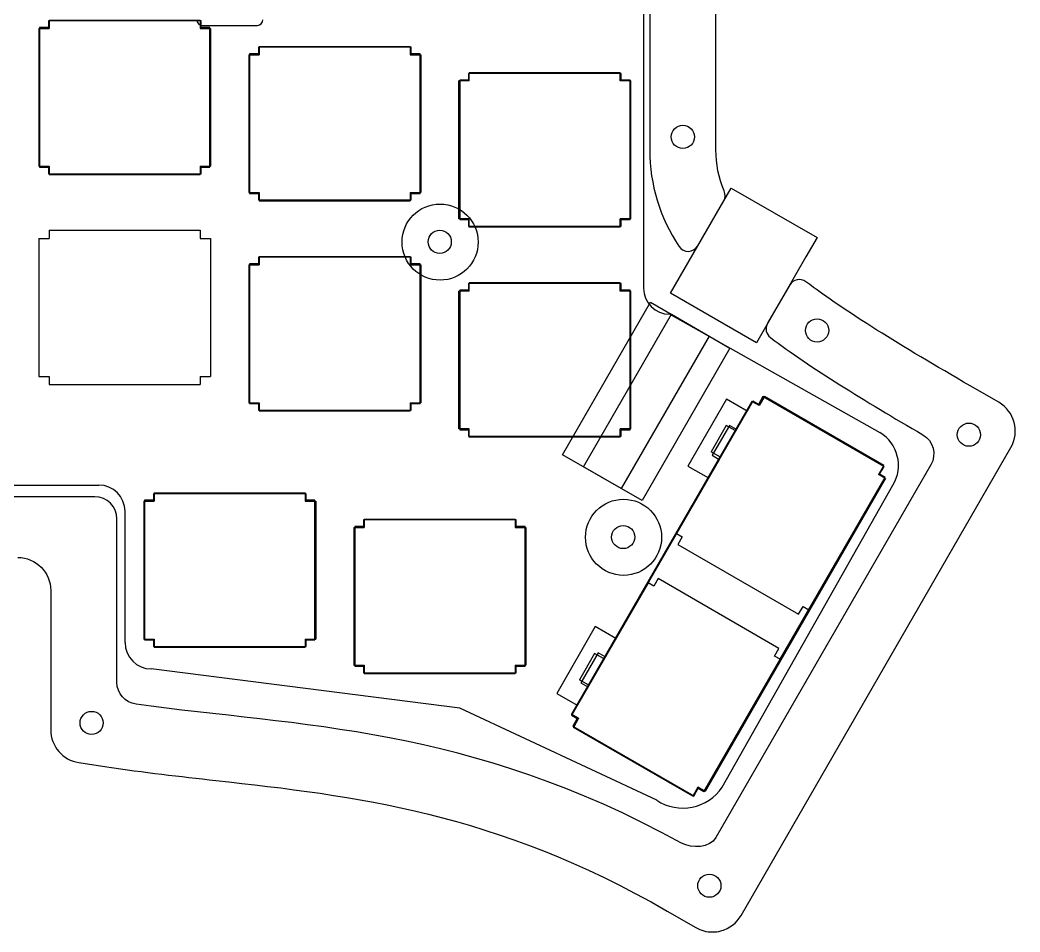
# Model space of a CAD drawing. Extents: x 39 to 193, y 68 to 203.
# Drawn here: x 102 to 192.7, y 68.3 to 150.9 of the extents above; entities that cross this region are included whole.
import ezdxf

# ---------------------------------------------------------------- set-up
doc = ezdxf.new("R2010")
doc.units = 0
doc.layers.add('iris-plate-design-rev2-and-rev3', color=7, linetype='CONTINUOUS')

msp = doc.modelspace()

# ---------------------------------------------------------------- linework, layer by layer
at = {"layer": 'iris-plate-design-rev2-and-rev3', "color": 4}
for p, q in [((165.101478, 139.1721), (165.101478, 188.583565)), ((159.101433, 185.593068), (159.101433, 139.1721)), ((104.562343, 150.864178), (104.562343, 150.264103)), ((118.412398, 150.864178), (104.562343, 150.864178)), ((104.562343, 150.864178), (104.562343, 150.264103)), ((118.412398, 150.864178), (104.562343, 150.864178)), ((104.562343, 150.864178), (104.562343, 150.264103)), ((118.412398, 150.864178), (104.562343, 150.864178)), ((104.562343, 150.864178), (104.562343, 150.264103)), ((118.412398, 150.864178), (104.562343, 150.864178)), ((118.412398, 150.264103), (118.412398, 150.864178)), ((118.412398, 150.264103), (118.412398, 150.864178)), ((118.412398, 150.264103), (118.412398, 150.864178)), ((118.412398, 150.264103), (118.412398, 150.864178)), ((104.562343, 150.264103), (103.762243, 150.264103)), ((103.762243, 150.264103), (103.762243, 137.614198)), ((104.562343, 150.264103), (103.762243, 150.264103)), ((103.762243, 150.264103), (103.762243, 137.614198)), ((104.562343, 150.264103), (103.762243, 150.264103)), ((103.762243, 150.264103), (103.762243, 137.614198)), ((104.562343, 150.264103), (103.762243, 150.264103)), ((103.762243, 150.264103), (103.762243, 137.614198)), ((119.212498, 150.264103), (118.412398, 150.264103)), ((119.212498, 150.264103), (118.412398, 150.264103)), ((119.212498, 150.264103), (118.412398, 150.264103)), ((119.212498, 150.264103), (118.412398, 150.264103)), ((119.212498, 137.614198), (119.212498, 150.264103)), ((119.212498, 137.614198), (119.212498, 150.264103)), ((119.212498, 137.614198), (119.212498, 150.264103)), ((119.212498, 137.614198), (119.212498, 150.264103)), ((123.612342, 147.8831), (122.812242, 147.8831)), ((122.812242, 147.8831), (122.812242, 135.233195)), ((123.612342, 147.8831), (122.812242, 147.8831)), ((122.812242, 147.8831), (122.812242, 135.233195)), ((123.612342, 147.8831), (122.812242, 147.8831)), ((122.812242, 147.8831), (122.812242, 135.233195)), ((123.612342, 148.483175), (123.612342, 147.8831)), ((137.462398, 148.483175), (123.612342, 148.483175)), ((123.612342, 148.483175), (123.612342, 147.8831)), ((137.462398, 148.483175), (123.612342, 148.483175)), ((123.612342, 148.483175), (123.612342, 147.8831)), ((137.462398, 148.483175), (123.612342, 148.483175)), ((137.462398, 147.8831), (137.462398, 148.483175)), ((137.462398, 147.8831), (137.462398, 148.483175)), ((137.462398, 147.8831), (137.462398, 148.483175)), ((138.262498, 147.8831), (137.462398, 147.8831)), ((138.262498, 147.8831), (137.462398, 147.8831)), ((138.262498, 147.8831), (137.462398, 147.8831)), ((138.262498, 135.233195), (138.262498, 147.8831)), ((138.262498, 135.233195), (138.262498, 147.8831)), ((138.262498, 135.233195), (138.262498, 147.8831)), ((142.662342, 146.102172), (142.662342, 145.502097)), ((156.512397, 146.102172), (142.662342, 146.102172)), ((142.662342, 146.102172), (142.662342, 145.502097)), ((156.512397, 146.102172), (142.662342, 146.102172)), ((142.662342, 146.102172), (142.662342, 145.502097)), ((156.512397, 146.102172), (142.662342, 146.102172)), ((142.662342, 146.102172), (142.662342, 145.502097)), ((156.512397, 146.102172), (142.662342, 146.102172)), ((156.512397, 145.502097), (156.512397, 146.102172)), ((156.512397, 145.502097), (156.512397, 146.102172)), ((156.512397, 145.502097), (156.512397, 146.102172)), ((156.512397, 145.502097), (156.512397, 146.102172)), ((142.662342, 145.502097), (141.862242, 145.502097)), ((141.862242, 145.502097), (141.862242, 132.852192)), ((142.662342, 145.502097), (141.862242, 145.502097)), ((141.862242, 145.502097), (141.862242, 132.852192)), ((142.662342, 145.502097), (141.862242, 145.502097)), ((141.862242, 145.502097), (141.862242, 132.852192)), ((142.662342, 145.502097), (141.862242, 145.502097)), ((141.862242, 145.502097), (141.862242, 132.852192)), ((157.312497, 145.502097), (156.512397, 145.502097)), ((157.312497, 145.502097), (156.512397, 145.502097)), ((157.312497, 145.502097), (156.512397, 145.502097)), ((157.312497, 145.502097), (156.512397, 145.502097)), ((157.312497, 132.852192), (157.312497, 145.502097)), ((157.312497, 132.852192), (157.312497, 145.502097)), ((157.312497, 132.852192), (157.312497, 145.502097)), ((157.312497, 132.852192), (157.312497, 145.502097)), ((103.762243, 137.614198), (104.562343, 137.614198)), ((103.762243, 137.614198), (104.562343, 137.614198)), ((103.762243, 137.614198), (104.562343, 137.614198)), ((103.762243, 137.614198), (104.562343, 137.614198)), ((104.562343, 137.614198), (104.562343, 137.014123)), ((104.562343, 137.614198), (104.562343, 137.014123)), ((104.562343, 137.614198), (104.562343, 137.014123)), ((104.562343, 137.614198), (104.562343, 137.014123)), ((104.562343, 137.014123), (118.412398, 137.014123)), ((104.562343, 137.014123), (118.412398, 137.014123)), ((104.562343, 137.014123), (118.412398, 137.014123)), ((104.562343, 137.014123), (118.412398, 137.014123)), ((118.412398, 137.014123), (118.412398, 137.614198)), ((118.412398, 137.614198), (119.212498, 137.614198)), ((118.412398, 137.014123), (118.412398, 137.614198)), ((118.412398, 137.614198), (119.212498, 137.614198)), ((118.412398, 137.014123), (118.412398, 137.614198)), ((118.412398, 137.614198), (119.212498, 137.614198)), ((118.412398, 137.014123), (118.412398, 137.614198)), ((118.412398, 137.614198), (119.212498, 137.614198)), ((122.812242, 135.233195), (123.612342, 135.233195)), ((122.812242, 135.233195), (123.612342, 135.233195)), ((122.812242, 135.233195), (123.612342, 135.233195)), ((123.612342, 135.233195), (123.612342, 134.63312)), ((123.612342, 135.233195), (123.612342, 134.63312)), ((123.612342, 135.233195), (123.612342, 134.63312)), ((137.462398, 134.63312), (137.462398, 135.233195)), ((137.462398, 135.233195), (138.262498, 135.233195)), ((137.462398, 134.63312), (137.462398, 135.233195)), ((137.462398, 135.233195), (138.262498, 135.233195)), ((137.462398, 134.63312), (137.462398, 135.233195)), ((137.462398, 135.233195), (138.262498, 135.233195)), ((123.612342, 134.63312), (137.462398, 134.63312)), ((123.612342, 134.63312), (137.462398, 134.63312)), ((123.612342, 134.63312), (137.462398, 134.63312)), ((165.47648, 133.984856), (165.810914, 134.564117)), ((163.449419, 130.474364), (165.47648, 133.984856)), ((141.862242, 132.852192), (142.662342, 132.852192)), ((141.862242, 132.852192), (142.662342, 132.852192)), ((141.862242, 132.852192), (142.662342, 132.852192)), ((141.862242, 132.852192), (142.662342, 132.852192)), ((142.662342, 132.852192), (142.662342, 132.252117)), ((142.662342, 132.852192), (142.662342, 132.252117)), ((142.662342, 132.852192), (142.662342, 132.252117)), ((142.662342, 132.852192), (142.662342, 132.252117)), ((156.512397, 132.252117), (156.512397, 132.852192)), ((156.512397, 132.852192), (157.312497, 132.852192)), ((156.512397, 132.252117), (156.512397, 132.852192)), ((156.512397, 132.852192), (157.312497, 132.852192)), ((156.512397, 132.252117), (156.512397, 132.852192)), ((156.512397, 132.852192), (157.312497, 132.852192)), ((156.512397, 132.252117), (156.512397, 132.852192)), ((156.512397, 132.852192), (157.312497, 132.852192)), ((142.662342, 132.252117), (156.512397, 132.252117)), ((142.662342, 132.252117), (156.512397, 132.252117)), ((142.662342, 132.252117), (156.512397, 132.252117)), ((142.662342, 132.252117), (156.512397, 132.252117)), ((142.662342, 127.052173), (142.662342, 126.452098)), ((156.512397, 127.052173), (142.662342, 127.052173)), ((142.662342, 127.052173), (142.662342, 126.452098)), ((156.512397, 127.052173), (142.662342, 127.052173)), ((142.662342, 127.052173), (142.662342, 126.452098)), ((156.512397, 127.052173), (142.662342, 127.052173)), ((142.662342, 127.052173), (142.662342, 126.452098)), ((156.512397, 127.052173), (142.662342, 127.052173)), ((156.512397, 126.452098), (156.512397, 127.052173)), ((156.512397, 126.452098), (156.512397, 127.052173)), ((156.512397, 126.452098), (156.512397, 127.052173)), ((156.512397, 126.452098), (156.512397, 127.052173)), ((142.662342, 126.452098), (141.862242, 126.452098)), ((141.862242, 126.452098), (141.862242, 113.802192)), ((142.662342, 126.452098), (141.862242, 126.452098)), ((141.862242, 126.452098), (141.862242, 113.802192)), ((142.662342, 126.452098), (141.862242, 126.452098)), ((141.862242, 126.452098), (141.862242, 113.802192)), ((142.662342, 126.452098), (141.862242, 126.452098)), ((141.862242, 126.452098), (141.862242, 113.802192)), ((157.312497, 126.452098), (156.512397, 126.452098)), ((157.312497, 126.452098), (156.512397, 126.452098)), ((157.312497, 126.452098), (156.512397, 126.452098)), ((157.312497, 126.452098), (156.512397, 126.452098)), ((157.312497, 113.802192), (157.312497, 126.452098)), ((157.312497, 113.802192), (157.312497, 126.452098)), ((157.312497, 113.802192), (157.312497, 126.452098)), ((157.312497, 113.802192), (157.312497, 126.452098)), ((171.792684, 126.924714), (169.785379, 123.447736)), ((190.754842, 116.285642), (188.158045, 117.784948)), ((168.455724, 116.394051), (161.530696, 104.399607)), ((166.0683, 116.562714), (162.568392, 110.500581)), ((167.922147, 115.492386), (166.0683, 116.562714)), ((168.443553, 116.395144), (167.922147, 115.492386)), ((168.453078, 116.3895), (168.443553, 116.395144)), ((168.455547, 116.394086), (168.453078, 116.3895)), ((168.965311, 116.099869), (168.455547, 116.394086)), ((168.975365, 116.09419), (168.455724, 116.394051)), ((169.368536, 116.798017), (168.965311, 116.099869)), ((169.375415, 116.787045), (168.975365, 116.09419)), ((180.336397, 110.465656), (169.368536, 116.798017)), ((180.330576, 110.46174), (169.375415, 116.787045)), ((190.754842, 116.285642), (190.754842, 116.285642)), ((141.862242, 113.802192), (142.662342, 113.802192)), ((141.862242, 113.802192), (142.662342, 113.802192)), ((141.862242, 113.802192), (142.662342, 113.802192)), ((141.862242, 113.802192), (142.662342, 113.802192)), ((142.662342, 113.802192), (142.662342, 113.202117)), ((142.662342, 113.802192), (142.662342, 113.202117)), ((142.662342, 113.802192), (142.662342, 113.202117)), ((142.662342, 113.802192), (142.662342, 113.202117)), ((156.512397, 113.202117), (156.512397, 113.802192)), ((156.512397, 113.802192), (157.312497, 113.802192)), ((156.512397, 113.202117), (156.512397, 113.802192)), ((156.512397, 113.802192), (157.312497, 113.802192)), ((156.512397, 113.202117), (156.512397, 113.802192)), ((156.512397, 113.802192), (157.312497, 113.802192)), ((156.512397, 113.202117), (156.512397, 113.802192)), ((156.512397, 113.802192), (157.312497, 113.802192)), ((142.662342, 113.202117), (156.512397, 113.202117)), ((142.662342, 113.202117), (156.512397, 113.202117)), ((142.662342, 113.202117), (156.512397, 113.202117)), ((142.662342, 113.202117), (156.512397, 113.202117)), ((167.382256, 69.760604), (191.853745, 112.188834)), ((162.568392, 110.500581), (164.422239, 109.430253)), ((184.594636, 110.610859), (165.104018, 76.818629)), ((179.930526, 109.768884), (180.330576, 110.46174)), ((180.450168, 109.469023), (179.930526, 109.768884)), ((179.933525, 109.767508), (180.336397, 110.465656)), ((180.449992, 109.469058), (179.933525, 109.767508)), ((164.422239, 109.430253), (156.019073, 94.875348)), ((170.935575, 92.9834), (180.449992, 109.463061)), ((173.52514, 97.474579), (180.450168, 109.469023)), ((180.447522, 109.464472), (180.449992, 109.469058)), ((180.449992, 109.463061), (180.447522, 109.464472)), ((114.087343, 108.002173), (114.087343, 107.402098)), ((127.937398, 108.002173), (114.087343, 108.002173)), ((114.087343, 108.002173), (114.087343, 107.402098)), ((127.937398, 108.002173), (114.087343, 108.002173)), ((114.087343, 108.002173), (114.087343, 107.402098)), ((127.937398, 108.002173), (114.087343, 108.002173)), ((114.087343, 108.002173), (114.087343, 107.402098)), ((127.937398, 108.002173), (114.087343, 108.002173)), ((127.937398, 107.402098), (127.937398, 108.002173)), ((127.937398, 107.402098), (127.937398, 108.002173)), ((127.937398, 107.402098), (127.937398, 108.002173)), ((127.937398, 107.402098), (127.937398, 108.002173)), ((108.774933, 107.715965), (46.797876, 107.715965)), ((114.087343, 107.402098), (113.287243, 107.402098)), ((113.287243, 107.402098), (113.287243, 94.752193)), ((114.087343, 107.402098), (113.287243, 107.402098)), ((113.287243, 107.402098), (113.287243, 94.752193)), ((114.087343, 107.402098), (113.287243, 107.402098)), ((113.287243, 107.402098), (113.287243, 94.752193)), ((114.087343, 107.402098), (113.287243, 107.402098)), ((113.287243, 107.402098), (113.287243, 94.752193)), ((128.737498, 107.402098), (127.937398, 107.402098)), ((128.737498, 107.402098), (127.937398, 107.402098)), ((128.737498, 107.402098), (127.937398, 107.402098)), ((128.737498, 107.402098), (127.937398, 107.402098)), ((128.737498, 94.752193), (128.737498, 107.402098)), ((128.737498, 94.752193), (128.737498, 107.402098)), ((128.737498, 94.752193), (128.737498, 107.402098)), ((128.737498, 94.752193), (128.737498, 107.402098)), ((110.770949, 90.897637), (110.770949, 105.719948)), ((133.137342, 105.62117), (133.137342, 105.021095)), ((146.987397, 105.62117), (133.137342, 105.62117)), ((133.137342, 105.62117), (133.137342, 105.021095)), ((146.987397, 105.62117), (133.137342, 105.62117)), ((133.137342, 105.62117), (133.137342, 105.021095)), ((146.987397, 105.62117), (133.137342, 105.62117)), ((133.137342, 105.62117), (133.137342, 105.021095)), ((146.987397, 105.62117), (133.137342, 105.62117)), ((146.987397, 105.021095), (146.987397, 105.62117)), ((146.987397, 105.021095), (146.987397, 105.62117)), ((146.987397, 105.021095), (146.987397, 105.62117)), ((146.987397, 105.021095), (146.987397, 105.62117)), ((133.137342, 105.021095), (132.337242, 105.021095)), ((132.337242, 105.021095), (132.337242, 92.37119)), ((133.137342, 105.021095), (132.337242, 105.021095)), ((132.337242, 105.021095), (132.337242, 92.37119)), ((133.137342, 105.021095), (132.337242, 105.021095)), ((132.337242, 105.021095), (132.337242, 92.37119)), ((133.137342, 105.021095), (132.337242, 105.021095)), ((132.337242, 105.021095), (132.337242, 92.37119)), ((147.787497, 105.021095), (146.987397, 105.021095)), ((147.787497, 105.021095), (146.987397, 105.021095)), ((147.787497, 105.021095), (146.987397, 105.021095)), ((147.787497, 105.021095), (146.987397, 105.021095)), ((147.787497, 92.37119), (147.787497, 105.021095)), ((147.787497, 92.37119), (147.787497, 105.021095)), ((147.787497, 92.37119), (147.787497, 105.021095)), ((147.787497, 92.37119), (147.787497, 105.021095)), ((161.530696, 104.399607), (162.050338, 104.099745)), ((162.050338, 104.099745), (161.650288, 103.40689)), ((161.650288, 103.40689), (172.605449, 97.081937)), ((158.941519, 99.908358), (152.016491, 87.913913)), ((159.461161, 99.608496), (158.941519, 99.908358)), ((159.861211, 100.301352), (159.461161, 99.608496)), ((170.816372, 93.976047), (159.861211, 100.301352)), ((104.770905, 99.217195), (104.770905, 86.58634)), ((172.605449, 97.081937), (173.005499, 97.77444)), ((173.005499, 97.77444), (173.52514, 97.474579)), ((154.162051, 95.947439), (150.662142, 89.885306)), ((156.019073, 94.875348), (154.162051, 95.947439)), ((113.287243, 94.752193), (114.087343, 94.752193)), ((113.287243, 94.752193), (114.087343, 94.752193)), ((113.287243, 94.752193), (114.087343, 94.752193)), ((113.287243, 94.752193), (114.087343, 94.752193)), ((114.087343, 94.752193), (114.087343, 94.152118)), ((114.087343, 94.752193), (114.087343, 94.152118)), ((114.087343, 94.752193), (114.087343, 94.152118)), ((114.087343, 94.752193), (114.087343, 94.152118)), ((127.937398, 94.152118), (127.937398, 94.752193)), ((127.937398, 94.752193), (128.737498, 94.752193)), ((127.937398, 94.152118), (127.937398, 94.752193)), ((127.937398, 94.752193), (128.737498, 94.752193)), ((127.937398, 94.152118), (127.937398, 94.752193)), ((127.937398, 94.752193), (128.737498, 94.752193)), ((127.937398, 94.152118), (127.937398, 94.752193)), ((127.937398, 94.752193), (128.737498, 94.752193)), ((114.087343, 94.152118), (127.937398, 94.152118)), ((114.087343, 94.152118), (127.937398, 94.152118)), ((114.087343, 94.152118), (127.937398, 94.152118)), ((114.087343, 94.152118), (127.937398, 94.152118)), ((170.416322, 93.283191), (170.816372, 93.976047)), ((164.0109, 80.988956), (170.935928, 92.9834)), ((164.010936, 80.988886), (170.935963, 92.98333)), ((170.935963, 92.98333), (170.416322, 93.283191)), ((170.935928, 92.9834), (170.935575, 92.9834)), ((132.337242, 92.37119), (133.137342, 92.37119)), ((132.337242, 92.37119), (133.137342, 92.37119)), ((132.337242, 92.37119), (133.137342, 92.37119)), ((132.337242, 92.37119), (133.137342, 92.37119)), ((133.137342, 92.37119), (133.137342, 91.771115)), ((133.137342, 92.37119), (133.137342, 91.771115)), ((133.137342, 92.37119), (133.137342, 91.771115)), ((133.137342, 92.37119), (133.137342, 91.771115)), ((133.137342, 91.771115), (146.987397, 91.771115)), ((133.137342, 91.771115), (146.987397, 91.771115)), ((133.137342, 91.771115), (146.987397, 91.771115)), ((133.137342, 91.771115), (146.987397, 91.771115)), ((146.987397, 91.771115), (146.987397, 92.37119)), ((146.987397, 92.37119), (147.787497, 92.37119)), ((146.987397, 91.771115), (146.987397, 92.37119)), ((146.987397, 92.37119), (147.787497, 92.37119)), ((146.987397, 91.771115), (146.987397, 92.37119)), ((146.987397, 92.37119), (147.787497, 92.37119)), ((146.987397, 91.771115), (146.987397, 92.37119)), ((146.987397, 92.37119), (147.787497, 92.37119)), ((150.662142, 89.885306), (152.519165, 88.813214)), ((152.519165, 88.813214), (152.004109, 87.921039)), ((152.004109, 87.921039), (152.363942, 87.713253)), ((152.016491, 87.913913), (152.536133, 87.614052)), ((152.523398, 87.621178), (152.117703, 86.918445)), ((152.536133, 87.614052), (152.136083, 86.921197)), ((152.363942, 87.713253), (152.523398, 87.621178)), ((152.117703, 86.918445), (163.085564, 80.586084)), ((152.136083, 86.921197), (163.091244, 80.596244)), ((107.32043, 83.620537), (109.871366, 83.233187)), ((163.085564, 80.586084), (163.491259, 81.288817)), ((163.091244, 80.596244), (163.491294, 81.288747)), ((163.491259, 81.288817), (164.010548, 80.988956)), ((163.491294, 81.288747), (164.010936, 80.988886)), ((164.010548, 80.988956), (164.0109, 80.988956)), ((160.685123, 70.16136), (163.284037, 68.661349))]:
    msp.add_line(p, q, dxfattribs=at)
at = {"layer": 'iris-plate-design-rev2-and-rev3', "color": 7}
for p, q in [((158.536918, 183.797077), (158.536918, 126.647078)), ((104.627395, 150.93357), (104.627395, 150.18427)), ((104.627395, 150.93357), (118.325756, 150.93357)), ((118.325615, 150.93357), (118.325615, 150.18427)), ((103.677435, 150.18427), (104.627466, 150.18427)), ((103.677435, 150.18427), (103.677435, 137.685)), ((118.325615, 150.18427), (119.275645, 150.18427)), ((119.275575, 150.18427), (119.275575, 137.685)), ((123.677395, 148.55359), (123.677395, 147.80429)), ((123.677395, 148.55359), (137.375755, 148.55359)), ((137.375614, 148.55359), (137.375614, 147.80429)), ((122.727435, 147.80429), (123.677465, 147.80429)), ((122.727435, 147.80429), (122.727435, 135.302551)), ((137.375614, 147.80429), (138.325645, 147.80429)), ((138.325574, 147.80429), (138.325574, 135.302551)), ((156.425614, 146.17107), (142.727253, 146.17107)), ((142.727394, 145.42177), (142.727394, 146.17107)), ((156.425614, 145.42177), (156.425614, 146.17107)), ((142.727394, 145.42177), (141.777364, 145.42177)), ((141.777434, 132.92243), (141.777434, 145.421699)), ((157.375574, 145.42177), (156.425543, 145.42177)), ((157.375574, 132.92243), (157.375574, 145.421699)), ((103.677435, 137.68493), (104.627466, 137.68493)), ((104.627395, 137.68493), (104.627395, 136.93563)), ((118.325615, 137.68493), (118.325615, 136.93563)), ((118.325615, 137.68493), (119.275645, 137.68493)), ((104.627395, 136.93563), (118.325756, 136.93563)), ((122.727435, 135.30241), (123.677465, 135.30241)), ((123.677395, 135.30241), (123.677395, 134.55311)), ((137.375614, 135.30241), (137.375614, 134.55311)), ((137.375614, 135.30241), (138.325645, 135.30241)), ((123.677395, 134.55311), (137.375755, 134.55311)), ((142.727394, 132.92243), (141.777364, 132.92243)), ((142.727394, 132.17313), (142.727394, 132.92243)), ((157.375574, 132.92243), (156.425543, 132.92243)), ((156.425614, 132.17313), (156.425614, 132.92243)), ((104.627395, 131.88357), (104.627395, 131.13427)), ((104.627395, 131.88357), (118.325756, 131.88357)), ((118.325615, 131.88357), (118.325615, 131.13427)), ((156.425614, 132.17313), (142.727253, 132.17313)), ((103.677435, 131.13427), (104.627466, 131.13427)), ((103.677435, 131.13427), (103.677435, 118.635001)), ((118.325615, 131.13427), (119.275645, 131.13427)), ((119.275575, 131.13427), (119.275575, 118.635001)), ((123.677395, 129.50359), (123.677395, 128.75429)), ((123.677395, 129.50359), (137.375755, 129.50359)), ((137.375614, 129.50359), (137.375614, 128.75429)), ((122.727435, 128.75429), (123.677465, 128.75429)), ((122.727435, 128.75429), (122.727435, 116.252552)), ((137.375614, 128.75429), (138.325645, 128.75429)), ((138.325574, 128.75429), (138.325574, 116.252552)), ((156.425614, 127.12107), (142.727253, 127.12107)), ((142.727394, 126.37177), (142.727394, 127.12107)), ((156.425614, 126.37177), (156.425614, 127.12107)), ((142.727394, 126.37177), (141.777364, 126.37177)), ((141.777434, 113.87243), (141.777434, 126.3717)), ((157.375574, 126.37177), (156.425543, 126.37177)), ((157.375574, 113.87243), (157.375574, 126.3717)), ((160.919438, 124.264593), (179.969438, 113.548263)), ((103.677435, 118.63493), (104.627466, 118.63493)), ((104.627395, 118.63493), (104.627395, 117.88563)), ((118.325615, 118.63493), (118.325615, 117.88563)), ((118.325615, 118.63493), (119.275645, 118.63493)), ((104.627395, 117.88563), (118.325756, 117.88563)), ((122.727435, 116.25241), (123.677465, 116.25241)), ((123.677395, 116.25241), (123.677395, 115.50311)), ((137.375614, 116.25241), (137.375614, 115.50311)), ((137.375614, 116.25241), (138.325645, 116.25241)), ((168.371234, 116.37179), (151.995995, 88.010222)), ((169.021474, 115.99587), (168.371304, 116.371932)), ((169.496454, 116.81883), (169.021615, 115.9958)), ((180.319393, 110.570431), (169.496524, 116.81883)), ((123.677395, 115.50311), (137.375755, 115.50311)), ((142.727394, 113.87243), (141.777364, 113.87243)), ((142.727394, 113.123131), (142.727394, 113.87243)), ((157.375574, 113.87243), (156.425543, 113.87243)), ((156.425614, 113.123131), (156.425614, 113.87243)), ((166.039514, 114.17723), (164.667914, 111.802331)), ((166.831994, 113.72003), (166.039655, 114.17723)), ((156.425614, 113.123131), (142.727253, 113.123131)), ((165.460394, 111.345131), (164.668055, 111.802331)), ((180.494653, 109.371551), (179.844484, 109.747612)), ((180.319393, 110.570431), (179.844554, 109.7474)), ((180.494653, 109.371551), (164.119415, 81.009982)), ((48.405061, 108.785834), (109.126229, 108.785834)), ((114.152395, 108.071071), (114.152395, 107.321771)), ((114.152395, 108.071071), (127.850756, 108.071071)), ((127.850615, 108.071071), (127.850615, 107.321771)), ((165.681938, 81.402094), (181.158299, 108.785763)), ((113.202435, 107.321771), (114.152465, 107.321771)), ((113.202435, 107.321771), (113.202435, 94.822502)), ((127.850615, 107.321771), (128.800645, 107.321771)), ((128.800575, 107.321771), (128.800575, 94.822502)), ((111.506279, 94.498334), (111.506279, 106.405995)), ((133.202394, 105.691091), (133.202394, 104.941791)), ((133.202394, 105.691091), (146.900755, 105.691091)), ((146.900614, 105.691091), (146.900614, 104.941791)), ((132.252434, 104.941791), (133.202465, 104.941791)), ((132.252434, 104.941791), (132.252434, 92.440052)), ((146.900614, 104.941791), (147.850645, 104.941791)), ((147.850574, 104.941791), (147.850574, 92.440052)), ((113.202435, 94.822431), (114.152465, 94.822431)), ((114.152395, 94.822431), (114.152395, 94.073131)), ((127.850615, 94.822431), (127.850615, 94.073131)), ((127.850615, 94.822431), (128.800645, 94.822431)), ((114.152395, 94.073131), (127.850756, 94.073131)), ((154.101514, 93.501631), (152.729914, 91.126731)), ((154.893994, 93.044431), (154.101655, 93.501631)), ((141.869439, 88.547114), (113.88887, 92.118284)), ((132.252434, 92.439911), (133.202465, 92.439911)), ((133.202394, 92.439911), (133.202394, 91.690611)), ((133.202394, 91.690611), (146.900755, 91.690611)), ((146.900614, 92.439911), (146.900614, 91.690611)), ((146.900614, 92.439911), (147.850645, 92.439911)), ((153.522394, 90.669531), (152.730055, 91.126731)), ((159.728178, 80.210834), (141.869509, 88.546973)), ((152.646094, 87.634231), (151.995925, 88.010292)), ((152.646094, 87.634231), (152.171255, 86.811201)), ((162.996594, 80.562871), (152.171255, 86.811271)), ((163.471574, 81.385831), (162.996735, 80.562801)), ((164.119274, 81.009911), (163.471574, 81.385972)), ((165.682291, 81.40093), (165.682291, 81.40093))]:
    msp.add_line(p, q, dxfattribs=at)
at = {"layer": 'iris-plate-design-rev2-and-rev3', "color": 3}
for p, q in [((158.536918, 183.797077), (158.536918, 126.647078)), ((104.627395, 150.93357), (104.627395, 150.18427)), ((104.627395, 150.93357), (118.325756, 150.93357)), ((118.325615, 150.93357), (118.325615, 150.18427)), ((103.677435, 150.18427), (104.627466, 150.18427)), ((103.677435, 150.18427), (103.677435, 137.685)), ((118.325615, 150.18427), (119.275645, 150.18427)), ((119.275575, 150.18427), (119.275575, 137.685)), ((123.677395, 148.55359), (123.677395, 147.80429)), ((123.677395, 148.55359), (137.375755, 148.55359)), ((137.375614, 148.55359), (137.375614, 147.80429)), ((122.727435, 147.80429), (123.677465, 147.80429)), ((122.727435, 147.80429), (122.727435, 135.302551)), ((137.375614, 147.80429), (138.325645, 147.80429)), ((138.325574, 147.80429), (138.325574, 135.302551)), ((156.425614, 146.17107), (142.727253, 146.17107)), ((142.727394, 145.42177), (142.727394, 146.17107)), ((156.425614, 145.42177), (156.425614, 146.17107)), ((142.727394, 145.42177), (141.777364, 145.42177)), ((141.777434, 132.92243), (141.777434, 145.421699)), ((157.375574, 145.42177), (156.425543, 145.42177)), ((157.375574, 132.92243), (157.375574, 145.421699)), ((103.677435, 137.68493), (104.627466, 137.68493)), ((104.627395, 137.68493), (104.627395, 136.93563)), ((118.325615, 137.68493), (118.325615, 136.93563)), ((118.325615, 137.68493), (119.275645, 137.68493)), ((104.627395, 136.93563), (118.325756, 136.93563)), ((122.727435, 135.30241), (123.677465, 135.30241)), ((123.677395, 135.30241), (123.677395, 134.55311)), ((137.375614, 135.30241), (137.375614, 134.55311)), ((137.375614, 135.30241), (138.325645, 135.30241)), ((123.677395, 134.55311), (137.375755, 134.55311)), ((140.083819, 134.261962), (140.083819, 134.261962)), ((142.727394, 132.92243), (141.777364, 132.92243)), ((142.727394, 132.17313), (142.727394, 132.92243)), ((157.375574, 132.92243), (156.425543, 132.92243)), ((156.425614, 132.17313), (156.425614, 132.92243)), ((104.627395, 131.88357), (104.627395, 131.13427)), ((104.627395, 131.88357), (118.325756, 131.88357)), ((118.325615, 131.88357), (118.325615, 131.13427)), ((156.425614, 132.17313), (142.727253, 132.17313)), ((103.677435, 131.13427), (104.627466, 131.13427)), ((103.677435, 131.13427), (103.677435, 118.635001)), ((118.325615, 131.13427), (119.275645, 131.13427)), ((119.275575, 131.13427), (119.275575, 118.635001)), ((123.677395, 129.50359), (123.677395, 128.75429)), ((123.677395, 129.50359), (137.375755, 129.50359)), ((137.375614, 129.50359), (137.375614, 128.75429)), ((122.727435, 128.75429), (123.677465, 128.75429)), ((122.727435, 128.75429), (122.727435, 116.252552)), ((137.375614, 128.75429), (138.325645, 128.75429)), ((138.325574, 128.75429), (138.325574, 116.252552)), ((156.425614, 127.12107), (142.727253, 127.12107)), ((142.727394, 126.37177), (142.727394, 127.12107)), ((156.425614, 126.37177), (156.425614, 127.12107)), ((142.727394, 126.37177), (141.777364, 126.37177)), ((141.777434, 113.87243), (141.777434, 126.3717)), ((157.375574, 126.37177), (156.425543, 126.37177)), ((157.375574, 113.87243), (157.375574, 126.3717)), ((151.198259, 111.534078), (159.178092, 125.353089)), ((159.178092, 125.353089), (164.493747, 122.28357)), ((153.081563, 110.445688), (161.061396, 124.264699)), ((160.919438, 124.264593), (179.969438, 113.548263)), ((161.061396, 124.264699), (166.377051, 121.19518)), ((164.493747, 122.28357), (156.513914, 108.464559)), ((166.377051, 121.19518), (158.397218, 107.376169)), ((103.677435, 118.63493), (104.627466, 118.63493)), ((104.627395, 118.63493), (104.627395, 117.88563)), ((118.325615, 118.63493), (118.325615, 117.88563)), ((118.325615, 118.63493), (119.275645, 118.63493)), ((104.627395, 117.88563), (118.325756, 117.88563)), ((122.727435, 116.25241), (123.677465, 116.25241)), ((123.677395, 116.25241), (123.677395, 115.50311)), ((137.375614, 116.25241), (137.375614, 115.50311)), ((137.375614, 116.25241), (138.325645, 116.25241)), ((168.371234, 116.37179), (151.995995, 88.010222)), ((169.021474, 115.99587), (168.371304, 116.371932)), ((169.496454, 116.81883), (169.021615, 115.9958)), ((180.319393, 110.570431), (169.496524, 116.81883)), ((123.677395, 115.50311), (137.375755, 115.50311)), ((142.727394, 113.87243), (141.777364, 113.87243)), ((142.727394, 113.123131), (142.727394, 113.87243)), ((157.375574, 113.87243), (156.425543, 113.87243)), ((156.425614, 113.123131), (156.425614, 113.87243)), ((166.039514, 114.17723), (164.667914, 111.802331)), ((166.831994, 113.72003), (166.039655, 114.17723)), ((156.425614, 113.123131), (142.727253, 113.123131)), ((165.460394, 111.345131), (164.668055, 111.802331)), ((156.513914, 108.464559), (151.198259, 111.534078)), ((158.397218, 107.376169), (153.081563, 110.445688)), ((180.494653, 109.371551), (179.844484, 109.747612)), ((180.319393, 110.570431), (179.844554, 109.7474)), ((180.494653, 109.371551), (164.119415, 81.009982)), ((48.405061, 108.785834), (109.126229, 108.785834)), ((114.152395, 108.071071), (114.152395, 107.321771)), ((114.152395, 108.071071), (127.850756, 108.071071)), ((127.850615, 108.071071), (127.850615, 107.321771)), ((165.681938, 81.402094), (181.158299, 108.785763)), ((113.202435, 107.321771), (114.152465, 107.321771)), ((113.202435, 107.321771), (113.202435, 94.822502)), ((127.850615, 107.321771), (128.800645, 107.321771)), ((128.800575, 107.321771), (128.800575, 94.822502)), ((156.721806, 107.497136), (156.721806, 107.497136)), ((111.506279, 94.498334), (111.506279, 106.405995)), ((133.202394, 105.691091), (133.202394, 104.941791)), ((133.202394, 105.691091), (146.900755, 105.691091)), ((146.900614, 105.691091), (146.900614, 104.941791)), ((132.252434, 104.941791), (133.202465, 104.941791)), ((132.252434, 104.941791), (132.252434, 92.440052)), ((146.900614, 104.941791), (147.850645, 104.941791)), ((147.850574, 104.941791), (147.850574, 92.440052)), ((113.202435, 94.822431), (114.152465, 94.822431)), ((114.152395, 94.822431), (114.152395, 94.073131)), ((127.850615, 94.822431), (127.850615, 94.073131)), ((127.850615, 94.822431), (128.800645, 94.822431)), ((114.152395, 94.073131), (127.850756, 94.073131)), ((154.101514, 93.501631), (152.729914, 91.126731)), ((154.893994, 93.044431), (154.101655, 93.501631)), ((141.869439, 88.547114), (113.88887, 92.118284)), ((132.252434, 92.439911), (133.202465, 92.439911)), ((133.202394, 92.439911), (133.202394, 91.690611)), ((133.202394, 91.690611), (146.900755, 91.690611)), ((146.900614, 92.439911), (146.900614, 91.690611)), ((146.900614, 92.439911), (147.850645, 92.439911)), ((153.522394, 90.669531), (152.730055, 91.126731)), ((159.728178, 80.210834), (141.869509, 88.546973)), ((152.646094, 87.634231), (151.995925, 88.010292)), ((152.646094, 87.634231), (152.171255, 86.811201)), ((162.996594, 80.562871), (152.171255, 86.811271)), ((163.471574, 81.385831), (162.996735, 80.562801)), ((164.119274, 81.009911), (163.471574, 81.385972)), ((165.682291, 81.40093), (165.682291, 81.40093))]:
    msp.add_line(p, q, dxfattribs=at)
at = {"layer": 'iris-plate-design-rev2-and-rev3', "color": 5}
for p, q in [((104.562343, 150.864178), (104.562343, 150.264103)), ((118.412398, 150.864178), (104.562343, 150.864178)), ((104.562343, 150.864178), (104.562343, 150.264103)), ((118.412398, 150.864178), (104.562343, 150.864178)), ((118.412398, 150.264103), (118.412398, 150.864178)), ((118.412398, 150.264103), (118.412398, 150.864178)), ((104.562343, 150.264103), (103.762243, 150.264103)), ((103.762243, 150.264103), (103.762243, 137.614198)), ((104.562343, 150.264103), (103.762243, 150.264103)), ((103.762243, 150.264103), (103.762243, 137.614198)), ((119.212498, 150.264103), (118.412398, 150.264103)), ((119.212498, 150.264103), (118.412398, 150.264103)), ((119.212498, 137.614198), (119.212498, 150.264103)), ((119.212498, 137.614198), (119.212498, 150.264103)), ((123.612342, 147.8831), (122.812242, 147.8831)), ((122.812242, 147.8831), (122.812242, 135.233195)), ((123.612342, 147.8831), (122.812242, 147.8831)), ((122.812242, 147.8831), (122.812242, 135.233195)), ((123.612342, 148.483175), (123.612342, 147.8831)), ((137.462398, 148.483175), (123.612342, 148.483175)), ((123.612342, 148.483175), (123.612342, 147.8831)), ((137.462398, 148.483175), (123.612342, 148.483175)), ((137.462398, 147.8831), (137.462398, 148.483175)), ((137.462398, 147.8831), (137.462398, 148.483175)), ((138.262498, 147.8831), (137.462398, 147.8831)), ((138.262498, 147.8831), (137.462398, 147.8831)), ((138.262498, 135.233195), (138.262498, 147.8831)), ((138.262498, 135.233195), (138.262498, 147.8831)), ((142.662342, 146.102172), (142.662342, 145.502097)), ((156.512397, 146.102172), (142.662342, 146.102172)), ((142.662342, 146.102172), (142.662342, 145.502097)), ((156.512397, 146.102172), (142.662342, 146.102172)), ((156.512397, 145.502097), (156.512397, 146.102172)), ((156.512397, 145.502097), (156.512397, 146.102172)), ((142.662342, 145.502097), (141.862242, 145.502097)), ((141.862242, 145.502097), (141.862242, 132.852192)), ((142.662342, 145.502097), (141.862242, 145.502097)), ((141.862242, 145.502097), (141.862242, 132.852192)), ((157.312497, 145.502097), (156.512397, 145.502097)), ((157.312497, 145.502097), (156.512397, 145.502097)), ((157.312497, 132.852192), (157.312497, 145.502097)), ((157.312497, 132.852192), (157.312497, 145.502097)), ((103.762243, 137.614198), (104.562343, 137.614198)), ((103.762243, 137.614198), (104.562343, 137.614198)), ((104.562343, 137.614198), (104.562343, 137.014123)), ((104.562343, 137.614198), (104.562343, 137.014123)), ((104.562343, 137.014123), (118.412398, 137.014123)), ((104.562343, 137.014123), (118.412398, 137.014123)), ((118.412398, 137.014123), (118.412398, 137.614198)), ((118.412398, 137.614198), (119.212498, 137.614198)), ((118.412398, 137.014123), (118.412398, 137.614198)), ((118.412398, 137.614198), (119.212498, 137.614198)), ((122.812242, 135.233195), (123.612342, 135.233195)), ((122.812242, 135.233195), (123.612342, 135.233195)), ((123.612342, 135.233195), (123.612342, 134.63312)), ((123.612342, 135.233195), (123.612342, 134.63312)), ((137.462398, 134.63312), (137.462398, 135.233195)), ((137.462398, 135.233195), (138.262498, 135.233195)), ((137.462398, 134.63312), (137.462398, 135.233195)), ((137.462398, 135.233195), (138.262498, 135.233195)), ((123.612342, 134.63312), (137.462398, 134.63312)), ((123.612342, 134.63312), (137.462398, 134.63312)), ((141.862242, 132.852192), (142.662342, 132.852192)), ((141.862242, 132.852192), (142.662342, 132.852192)), ((142.662342, 132.852192), (142.662342, 132.252117)), ((142.662342, 132.852192), (142.662342, 132.252117)), ((156.512397, 132.252117), (156.512397, 132.852192)), ((156.512397, 132.852192), (157.312497, 132.852192)), ((156.512397, 132.252117), (156.512397, 132.852192)), ((156.512397, 132.852192), (157.312497, 132.852192)), ((142.662342, 132.252117), (156.512397, 132.252117)), ((142.662342, 132.252117), (156.512397, 132.252117)), ((123.612342, 128.833101), (122.812242, 128.833101)), ((122.812242, 128.833101), (122.812242, 116.183195)), ((123.612342, 129.433176), (123.612342, 128.833101)), ((137.462398, 129.433176), (123.612342, 129.433176)), ((137.462398, 128.833101), (137.462398, 129.433176)), ((138.262498, 128.833101), (137.462398, 128.833101)), ((138.262498, 116.183195), (138.262498, 128.833101)), ((142.662342, 127.052173), (142.662342, 126.452098)), ((156.512397, 127.052173), (142.662342, 127.052173)), ((142.662342, 127.052173), (142.662342, 126.452098)), ((156.512397, 127.052173), (142.662342, 127.052173)), ((156.512397, 126.452098), (156.512397, 127.052173)), ((156.512397, 126.452098), (156.512397, 127.052173)), ((142.662342, 126.452098), (141.862242, 126.452098)), ((141.862242, 126.452098), (141.862242, 113.802192)), ((142.662342, 126.452098), (141.862242, 126.452098)), ((141.862242, 126.452098), (141.862242, 113.802192)), ((157.312497, 126.452098), (156.512397, 126.452098)), ((157.312497, 126.452098), (156.512397, 126.452098)), ((157.312497, 113.802192), (157.312497, 126.452098)), ((157.312497, 113.802192), (157.312497, 126.452098)), ((122.812242, 116.183195), (123.612342, 116.183195)), ((123.612342, 116.183195), (123.612342, 115.58312)), ((137.462398, 115.58312), (137.462398, 116.183195)), ((137.462398, 116.183195), (138.262498, 116.183195)), ((168.455865, 116.39391), (166.974198, 113.827451)), ((168.455865, 116.39391), (166.974198, 113.827451)), ((168.975154, 116.094048), (168.455865, 116.39391)), ((168.975154, 116.094048), (168.455865, 116.39391)), ((169.380848, 116.796782), (168.975154, 116.094048)), ((169.380848, 116.796782), (168.975154, 116.094048)), ((180.349062, 110.464421), (169.380848, 116.796782)), ((180.349062, 110.464421), (169.380848, 116.796782)), ((123.612342, 115.58312), (137.462398, 115.58312)), ((141.862242, 113.802192), (142.662342, 113.802192)), ((141.862242, 113.802192), (142.662342, 113.802192)), ((142.662342, 113.802192), (142.662342, 113.202117)), ((142.662342, 113.802192), (142.662342, 113.202117)), ((156.512397, 113.202117), (156.512397, 113.802192)), ((156.512397, 113.802192), (157.312497, 113.802192)), ((156.512397, 113.202117), (156.512397, 113.802192)), ((156.512397, 113.802192), (157.312497, 113.802192)), ((166.332848, 114.197868), (164.762987, 111.47901)), ((166.332848, 114.197868), (164.762987, 111.47901)), ((166.974198, 113.827451), (166.332848, 114.197868)), ((166.974198, 113.827451), (166.332848, 114.197868)), ((142.662342, 113.202117), (156.512397, 113.202117)), ((142.662342, 113.202117), (156.512397, 113.202117)), ((165.404337, 111.108593), (155.067949, 93.205474)), ((165.404337, 111.108593), (155.067949, 93.205474)), ((164.762987, 111.47901), (165.404337, 111.108593)), ((164.762987, 111.47901), (165.404337, 111.108593)), ((179.943367, 109.761688), (180.349062, 110.464421)), ((179.943367, 109.761688), (180.349062, 110.464421)), ((180.462656, 109.461826), (179.943367, 109.761688)), ((180.462656, 109.461826), (179.943367, 109.761688)), ((164.023212, 80.987722), (180.462656, 109.461826)), ((164.023212, 80.987722), (180.462656, 109.461826)), ((114.087343, 108.002173), (114.087343, 107.402098)), ((127.937398, 108.002173), (114.087343, 108.002173)), ((114.087343, 108.002173), (114.087343, 107.402098)), ((127.937398, 108.002173), (114.087343, 108.002173)), ((127.937398, 107.402098), (127.937398, 108.002173)), ((127.937398, 107.402098), (127.937398, 108.002173)), ((114.087343, 107.402098), (113.287243, 107.402098)), ((113.287243, 107.402098), (113.287243, 94.752193)), ((114.087343, 107.402098), (113.287243, 107.402098)), ((113.287243, 107.402098), (113.287243, 94.752193)), ((128.737498, 107.402098), (127.937398, 107.402098)), ((128.737498, 107.402098), (127.937398, 107.402098)), ((128.737498, 94.752193), (128.737498, 107.402098)), ((128.737498, 94.752193), (128.737498, 107.402098)), ((133.137342, 105.62117), (133.137342, 105.021095)), ((146.987397, 105.62117), (133.137342, 105.62117)), ((133.137342, 105.62117), (133.137342, 105.021095)), ((146.987397, 105.62117), (133.137342, 105.62117)), ((146.987397, 105.021095), (146.987397, 105.62117)), ((146.987397, 105.021095), (146.987397, 105.62117)), ((133.137342, 105.021095), (132.337242, 105.021095)), ((132.337242, 105.021095), (132.337242, 92.37119)), ((133.137342, 105.021095), (132.337242, 105.021095)), ((132.337242, 105.021095), (132.337242, 92.37119)), ((147.787497, 105.021095), (146.987397, 105.021095)), ((147.787497, 105.021095), (146.987397, 105.021095)), ((147.787497, 92.37119), (147.787497, 105.021095)), ((147.787497, 92.37119), (147.787497, 105.021095)), ((113.287243, 94.752193), (114.087343, 94.752193)), ((113.287243, 94.752193), (114.087343, 94.752193)), ((114.087343, 94.752193), (114.087343, 94.152118)), ((114.087343, 94.752193), (114.087343, 94.152118)), ((127.937398, 94.152118), (127.937398, 94.752193)), ((127.937398, 94.752193), (128.737498, 94.752193)), ((127.937398, 94.152118), (127.937398, 94.752193)), ((127.937398, 94.752193), (128.737498, 94.752193)), ((114.087343, 94.152118), (127.937398, 94.152118)), ((114.087343, 94.152118), (127.937398, 94.152118)), ((154.426599, 93.575891), (152.856738, 90.85668)), ((154.426599, 93.575891), (152.856738, 90.85668)), ((155.067949, 93.205474), (154.426599, 93.575891)), ((155.067949, 93.205474), (154.426599, 93.575891)), ((132.337242, 92.37119), (133.137342, 92.37119)), ((132.337242, 92.37119), (133.137342, 92.37119)), ((133.137342, 92.37119), (133.137342, 91.771115)), ((133.137342, 92.37119), (133.137342, 91.771115)), ((133.137342, 91.771115), (146.987397, 91.771115)), ((133.137342, 91.771115), (146.987397, 91.771115)), ((146.987397, 91.771115), (146.987397, 92.37119)), ((146.987397, 92.37119), (147.787497, 92.37119)), ((146.987397, 91.771115), (146.987397, 92.37119)), ((146.987397, 92.37119), (147.787497, 92.37119)), ((152.856738, 90.85668), (153.498088, 90.486263)), ((152.856738, 90.85668), (153.498088, 90.486263)), ((153.498088, 90.486263), (152.016421, 87.919805)), ((153.498088, 90.486263), (152.016421, 87.919805)), ((152.016421, 87.919805), (152.53571, 87.619944)), ((152.016421, 87.919805), (152.53571, 87.619944)), ((152.53571, 87.619944), (152.130015, 86.917563)), ((152.53571, 87.619944), (152.130015, 86.917563)), ((152.130015, 86.917563), (163.098229, 80.585202)), ((152.130015, 86.917563), (163.098229, 80.585202)), ((163.098229, 80.585202), (163.503923, 81.287583)), ((163.098229, 80.585202), (163.503923, 81.287583)), ((163.503923, 81.287583), (164.023212, 80.987722)), ((163.503923, 81.287583), (164.023212, 80.987722))]:
    msp.add_line(p, q, dxfattribs=at)
at = {"layer": 'iris-plate-design-rev2-and-rev3', "color": 1}
for p, q in [((118.512023, 150.46441), (123.511942, 150.46441)), ((163.151393, 140.3538), (163.151393, 140.3538)), ((141.102782, 130.836314), (141.102782, 130.836314)), ((175.331363, 122.803352), (175.331363, 122.803352)), ((189.095269, 113.351625), (189.095269, 113.351625)), ((157.740769, 104.071523), (157.740769, 104.071523)), ((109.529172, 87.216436), (109.529172, 87.216436)), ((165.554691, 72.45879), (165.554691, 72.45879))]:
    msp.add_line(p, q, dxfattribs=at)
at = {"layer": 'iris-plate-design-rev2-and-rev3', "color": 6}
for p, q in [((165.47641, 133.984856), (166.476535, 135.716994)), ((166.476535, 135.716994), (174.27116, 131.217667)), ((160.976377, 126.190584), (165.47641, 133.984856)), ((174.27116, 131.217667), (173.271035, 129.485528)), ((173.271035, 129.485528), (168.771001, 121.691256)), ((168.771001, 121.691256), (160.976377, 126.190584))]:
    msp.add_line(p, q, dxfattribs=at)
at = {"layer": 'iris-plate-design-rev2-and-rev3', "color": 1}
for points in [[(118.012136, 150.964649), (118.012136, 150.688424), (118.235798, 150.46441), (118.512023, 150.46441)], [(123.511942, 150.46441), (123.788167, 150.46441), (124.012181, 150.688424), (124.012181, 150.964649)], [(161.051307, 140.3538), (161.051307, 140.933766), (161.521559, 141.403666), (162.101526, 141.403666)], [(162.101526, 141.403666), (162.68114, 141.403666), (163.151393, 140.933766), (163.151393, 140.3538)], [(162.101526, 139.303933), (161.521559, 139.303933), (161.051307, 139.773833), (161.051307, 140.3538)], [(163.151393, 140.3538), (163.151393, 139.773833), (162.68114, 139.303933), (162.101526, 139.303933)], [(139.002696, 130.836314), (139.002696, 131.416281), (139.472949, 131.886181), (140.052915, 131.886181)], [(140.052915, 131.886181), (140.632529, 131.886181), (141.102782, 131.416281), (141.102782, 130.836314)], [(140.052915, 129.786447), (139.472949, 129.786447), (139.002696, 130.256347), (139.002696, 130.836314)], [(141.102782, 130.836314), (141.102782, 130.256347), (140.632529, 129.786447), (140.052915, 129.786447)], [(173.231277, 122.803352), (173.231277, 123.383319), (173.701529, 123.853219), (174.281496, 123.853219)], [(174.281496, 123.853219), (174.86111, 123.853219), (175.331363, 123.383319), (175.331363, 122.803352)], [(174.281496, 121.753486), (173.701529, 121.753486), (173.231277, 122.223386), (173.231277, 122.803352)], [(175.331363, 122.803352), (175.331363, 122.223386), (174.86111, 121.753486), (174.281496, 121.753486)], [(186.995183, 113.351625), (186.995183, 113.931591), (187.465436, 114.401491), (188.045403, 114.401491)], [(188.045403, 114.401491), (188.625017, 114.401491), (189.095269, 113.931591), (189.095269, 113.351625)], [(188.045403, 112.301758), (187.465436, 112.301758), (186.995183, 112.771658), (186.995183, 113.351625)], [(189.095269, 113.351625), (189.095269, 112.771658), (188.625017, 112.301758), (188.045403, 112.301758)], [(155.640683, 104.071523), (155.640683, 104.65149), (156.110936, 105.12139), (156.690903, 105.12139)], [(156.690903, 105.12139), (157.270517, 105.12139), (157.740769, 104.65149), (157.740769, 104.071523)], [(156.690903, 103.021657), (156.110936, 103.021657), (155.640683, 103.491557), (155.640683, 104.071523)], [(157.740769, 104.071523), (157.740769, 103.491557), (157.270517, 103.021657), (156.690903, 103.021657)], [(107.429086, 87.216436), (107.429086, 87.796403), (107.899338, 88.266303), (108.479305, 88.266303)], [(108.479305, 88.266303), (109.058919, 88.266303), (109.529172, 87.796403), (109.529172, 87.216436)], [(108.479305, 86.16657), (107.899338, 86.16657), (107.429086, 86.63647), (107.429086, 87.216436)], [(109.529172, 87.216436), (109.529172, 86.63647), (109.058919, 86.16657), (108.479305, 86.16657)], [(163.454605, 72.45879), (163.454605, 73.038757), (163.924858, 73.508656), (164.504824, 73.508656)], [(164.504824, 73.508656), (165.084438, 73.508656), (165.554691, 73.038757), (165.554691, 72.45879)], [(164.504824, 71.408923), (163.924858, 71.408923), (163.454605, 71.878823), (163.454605, 72.45879)], [(165.554691, 72.45879), (165.554691, 71.878823), (165.084438, 71.408923), (164.504824, 71.408923)]]:
    msp.add_open_spline(points, degree=3, dxfattribs=at)
at = {"layer": 'iris-plate-design-rev2-and-rev3', "color": 4}
for points in [[(159.101433, 139.1721), (159.101433, 135.963233), (160.008072, 133.1142), (161.741622, 130.429914)], [(165.857128, 135.445708), (165.351597, 136.65503), (165.101478, 137.885167), (165.101478, 139.1721)], [(165.810914, 134.564117), (165.966489, 134.833639), (165.977072, 135.158547), (165.857128, 135.445708)], [(161.741622, 130.429914), (162.146964, 129.802322), (163.07618, 129.82737), (163.449419, 130.474364)], [(173.259181, 127.222458), (172.779403, 127.585114), (172.093251, 127.445414), (171.792684, 126.924714)], [(188.158045, 117.784948), (181.838737, 121.433375), (176.910431, 124.463031), (173.259181, 127.222458)], [(169.785379, 123.447736), (169.533142, 123.01135), (169.642504, 122.452903), (170.046081, 122.150573)], [(170.046081, 122.150573), (173.690628, 119.425364), (178.613995, 116.400648), (183.866503, 113.338889)], [(191.853745, 112.188834), (192.681009, 113.623581), (192.189236, 115.45732), (190.754842, 116.285642)], [(183.866503, 113.338889), (184.817592, 112.784676), (185.144617, 111.564417), (184.594636, 110.610859)], [(110.770949, 105.719948), (110.770949, 106.822378), (109.877363, 107.715965), (108.774933, 107.715965)], [(101.772294, 102.215806), (103.428586, 102.215806), (104.770905, 100.873134), (104.770905, 99.217195)], [(112.506969, 88.914673), (111.513899, 89.051904), (110.770949, 89.895043), (110.770949, 90.897637)], [(161.976995, 76.32086), (142.601382, 86.997679), (127.243555, 86.875971), (112.506969, 88.914673)], [(104.770905, 86.58634), (104.770905, 85.103615), (105.854638, 83.84314), (107.32043, 83.620537)], [(109.871366, 83.233187), (113.167369, 82.733654), (116.511349, 82.360768), (119.755141, 81.998818)], [(119.755141, 81.998818), (132.196554, 80.611696), (145.061654, 79.176949), (160.685123, 70.16136)], [(165.104018, 76.818629), (164.56074, 75.87636), (162.929495, 75.796279), (161.976995, 76.32086)], [(165.560865, 68.361841), (166.329568, 68.568216), (166.984676, 69.071277), (167.382256, 69.760604)], [(163.284037, 68.661349), (163.744059, 68.395707), (164.261937, 68.259535), (164.783695, 68.259535)], [(164.783695, 68.259535), (165.044045, 68.259535), (165.305454, 68.293402), (165.560865, 68.361841)]]:
    msp.add_open_spline(points, degree=3, dxfattribs=at)
at = {"layer": 'iris-plate-design-rev2-and-rev3', "color": 3}
for points in [[(136.633652, 130.811796), (136.633652, 132.717501), (138.178466, 134.261962), (140.083819, 134.261962)], [(140.083819, 134.261962), (141.989171, 134.261962), (143.533985, 132.717501), (143.533985, 130.811796)], [(140.083819, 127.361982), (138.178466, 127.361982), (136.633652, 128.906443), (136.633652, 130.811796)], [(143.533985, 130.811796), (143.533985, 128.906443), (141.989171, 127.361982), (140.083819, 127.361982)], [(158.538682, 126.645067), (158.538682, 125.329912), (159.604777, 124.263817), (160.919932, 124.263817)], [(181.160415, 108.785305), (182.146782, 110.429249), (181.613735, 112.561438), (179.969791, 113.547804)], [(111.508819, 106.404055), (111.508819, 107.71921), (110.442725, 108.785305), (109.127569, 108.785305)], [(153.27164, 104.04697), (153.27164, 105.952675), (154.816453, 107.497136), (156.721806, 107.497136)], [(156.721806, 107.497136), (158.627159, 107.497136), (160.171973, 105.952675), (160.171973, 104.04697)], [(156.721806, 100.597156), (154.816453, 100.597156), (153.27164, 102.141617), (153.27164, 104.04697)], [(160.171973, 104.04697), (160.171973, 102.141617), (158.627159, 100.597156), (156.721806, 100.597156)], [(111.508819, 94.497805), (111.508819, 93.182649), (112.574914, 92.116555), (113.890069, 92.116555)], [(159.729166, 80.210305), (161.701899, 78.89515), (164.367135, 79.428197), (165.682291, 81.40093)]]:
    msp.add_open_spline(points, degree=3, dxfattribs=at)
at = {"layer": 'iris-plate-design-rev2-and-rev3', "color": 7}
for points in [[(158.538682, 126.645067), (158.538682, 125.329912), (159.604777, 124.263817), (160.919932, 124.263817)], [(181.160415, 108.785305), (182.146782, 110.429249), (181.613735, 112.561438), (179.969791, 113.547804)], [(111.508819, 106.404055), (111.508819, 107.71921), (110.442725, 108.785305), (109.127569, 108.785305)], [(111.508819, 94.497805), (111.508819, 93.182649), (112.574914, 92.116555), (113.890069, 92.116555)], [(159.729166, 80.210305), (161.701899, 78.89515), (164.367135, 79.428197), (165.682291, 81.40093)]]:
    msp.add_open_spline(points, degree=3, dxfattribs=at)

doc.saveas('drawing.dxf')
